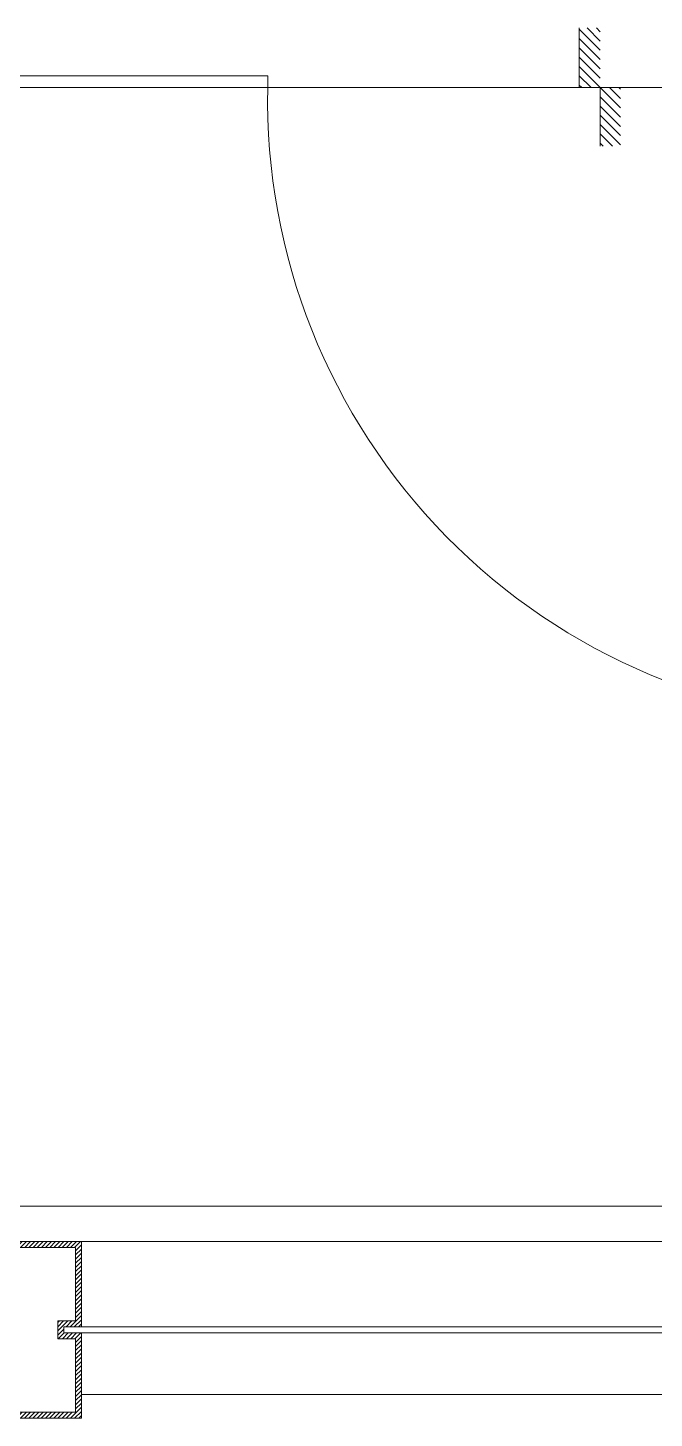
# Model space of a CAD drawing. Header units: inches. Extents: x 211391 to 214260, y -106888 to -102532.
# Drawn here: x 213774.1 to 213800.7, y -104881 to -104822 of the extents above; entities that cross this region are included whole.
import ezdxf

# ---------------------------------------------------------------- set-up
doc = ezdxf.new("R2010")
doc.units = ezdxf.units.IN
doc.header["$MEASUREMENT"] = 0
doc.layers.get('0').update_dxf_attribs({"color": 4})
for name, color, linetype, lineweight in [('DROP', 1, 'Continuous', 5), ('GLASS', 4, 'Continuous', 18), ('m.s.', 250, 'Continuous', 13), ('STONE', 1, 'Continuous', 18), ('WALL', 5, 'Continuous', 25)]:
    doc.layers.add(name, color=color, linetype=linetype, lineweight=lineweight)

# ---------------------------------------------------------------- blocks, each defined once
blk = doc.blocks.new('6r7uki')
at = {"layer": 'm.s.', "ltscale": 15}
h = blk.add_hatch(dxfattribs=at)
h.set_pattern_fill('ANSI31', color=256)
h.set_pattern_definition([(45, (0, 0), (-0.08838834765, 0.08838834765), [])])
h.paths.add_polyline_path([(210444.945, -105210.821), (210445.695, -105210.821), (210445.695, -105213.943), (210443.195, -105213.943), (210443.195, -105206.943), (210445.695, -105206.943), (210445.695, -105210.066), (210444.945, -105210.066)], flags=16)
h.paths.add_polyline_path([(210445.195, -105210.571), (210445.945, -105210.571), (210445.945, -105214.193), (210442.945, -105214.193), (210442.945, -105206.693), (210445.945, -105206.693), (210445.945, -105210.316), (210445.195, -105210.316)])
at = {"layer": 'm.s.', "ltscale": 2}
for points in [[(210445.195, -105210.571), (210445.945, -105210.571), (210445.945, -105214.193), (210442.945, -105214.193), (210442.945, -105206.693), (210445.945, -105206.693), (210445.945, -105210.316), (210445.195, -105210.316)], [(210444.945, -105210.821), (210445.695, -105210.821), (210445.695, -105213.943), (210443.195, -105213.943), (210443.195, -105206.943), (210445.695, -105206.943), (210445.695, -105210.066), (210444.945, -105210.066)]]:
    blk.add_lwpolyline(points, close=True, dxfattribs=at)
blk = doc.blocks.new('g1')
at = {"layer": 'GLASS', "ltscale": 15}
for p, q in [((210487.945, -105210.316), (210445.945, -105210.316)), ((210487.945, -105210.571), (210445.945, -105210.571))]:
    blk.add_line(p, q, dxfattribs=at)
at = {"layer": 'm.s.', "ltscale": 15}
for p, q in [((210445.945, -105206.693), (210487.945, -105206.693)), ((210487.945, -105213.193), (210445.945, -105213.193))]:
    blk.add_line(p, q, dxfattribs=at)
at = {"layer": 'WALL'}
blk.add_blockref('6r7uki', (0, 0), dxfattribs=at)
at = {"layer": 'WALL', "xscale": -1}
blk.add_blockref('6r7uki', (420933.89, 0), dxfattribs=at)
blk = doc.blocks.new('*X6')
at = {"color": 0}
for p, q in [((0, 0), (6, 6)), ((0, 2.65), (3.35, 6)), ((0, 5.3), (0.7, 6)), ((2.65, 0), (8.65, 6)), ((5.3, 0), (11.3, 6)), ((7.95, 0), (13.95, 6)), ((10.61, 0), (16.61, 6)), ((-16.76, -3.5), (-13.26, 0)), ((-16.76, -0.85), (-15.91, 0)), ((-16.42, -5.81), (-10.61, 0)), ((-13.76, -5.81), (-7.95, 0)), ((-11.11, -5.81), (-5.3, 0)), ((-8.46, -5.81), (-2.65, 0)), ((-5.81, -5.81), (0, 0)), ((13.26, 0), (17.04, 3.78)), ((15.91, 0), (17.04, 1.13)), ((-3.16, -5.81), (0, -2.65)), ((-0.51, -5.81), (0, -5.3))]:
    blk.add_line(p, q, dxfattribs=at)
blk = doc.blocks.new('4 UQ46U')
at = {"layer": 'DROP', "lineweight": 5}
blk.add_lwpolyline([(67308.827, -52969.15), (67308.827, -52972.456), (67307.643, -52972.456), (67307.643, -52975.818)], dxfattribs=at)
at = {"layer": 'DROP', "lineweight": 5, "extrusion": (0, 0, -1), "xscale": 0.1972594911858323, "yscale": 0.1972594911858323, "zscale": -0.1972594911858323, "rotation": 270}
blk.add_blockref('*X6', (-67308.827, -52972.456), dxfattribs=at)

msp = doc.modelspace()

# ---------------------------------------------------------------- linework, layer by layer
at = {"layer": 'DROP', "ltscale": 10}
msp.add_line((213811.299, -104824.541), (213784.299, -104824.541), dxfattribs=at)
at = {"layer": 'GLASS', "ltscale": 10}
for p, q in [((213784.299, -104824.041), (213766.254, -104824.041)), ((213784.299, -104824.041), (213784.299, -104824.541)), ((213784.299, -104824.541), (213766.254, -104824.541))]:
    msp.add_line(p, q, dxfattribs=at)
msp.add_arc((213810.799, -104825.037), 26.505, 178.92908, 270, dxfattribs=at)
at = {"layer": 'STONE'}
msp.add_line((213821.388, -104872.041), (213773.388, -104872.041), dxfattribs=at)

# ---------------------------------------------------------------- block references
at = {"layer": 'WALL', "xscale": -0.7535655759087191, "yscale": 0.7535655759087191, "zscale": 0.7535655759087191, "rotation": 180}
msp.add_blockref('4 UQ46U', (163076.809, -144742.76), dxfattribs=at)
at = {"layer": 'WALL'}
msp.add_blockref('g1', (3330.443, 333.152), dxfattribs=at)

doc.saveas('drawing.dxf')
